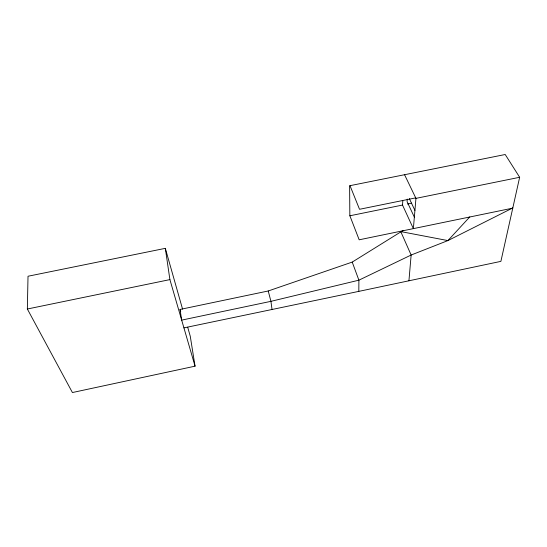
<?xml version="1.0" encoding="UTF-8"?>
<svg xmlns="http://www.w3.org/2000/svg" width="547" height="547" viewBox="0 0 547 547"><rect width="100%" height="100%" fill="white"/><g stroke="black" fill="none" stroke-linecap="round" stroke-linejoin="round"><path stroke-width="0.82" d="M183.929 327.879L358.818 291.373L358.894 280.18L352.22 262.088L403.057 230.499M187.703 327.229L190.267 336.268L195.053 366.175L72.416 392.541L27.35 309.007L28.02 276.242L165.324 248.345L182.575 309.151M404.554 174.719L415.952 198.363L413.368 228.632L402.517 205.057L402.797 200.845M407.269 199.101L407.084 201.638L414.352 217.145M408.937 280.789L411.139 255.025L400.753 231.586L447.918 240.584L512.826 207.922M402.517 205.057L349.834 215.792L349.622 185.748L505.209 154.507L519.65 177.283L500.888 261.37L358.818 291.373M469.791 216.899L447.918 240.584L411.139 255.025L358.894 280.18L270.922 301.342L181.672 320.118L180.038 309.445L268.242 290.983L352.22 262.088M512.758 208.133L359.181 239.805L349.875 215.778M27.35 309.007L169.905 279.606L195.053 366.175M407.515 204.038L411.686 203.183M415.713 197.87L359.523 209.289L350.012 185.665M415.952 198.363L519.65 177.283M409.327 198.575L414.927 210.404M180.038 309.445L180.708 311.763M268.242 290.983L270.922 301.342L272.009 309.281M165.324 248.345L169.905 279.606"/></g></svg>
